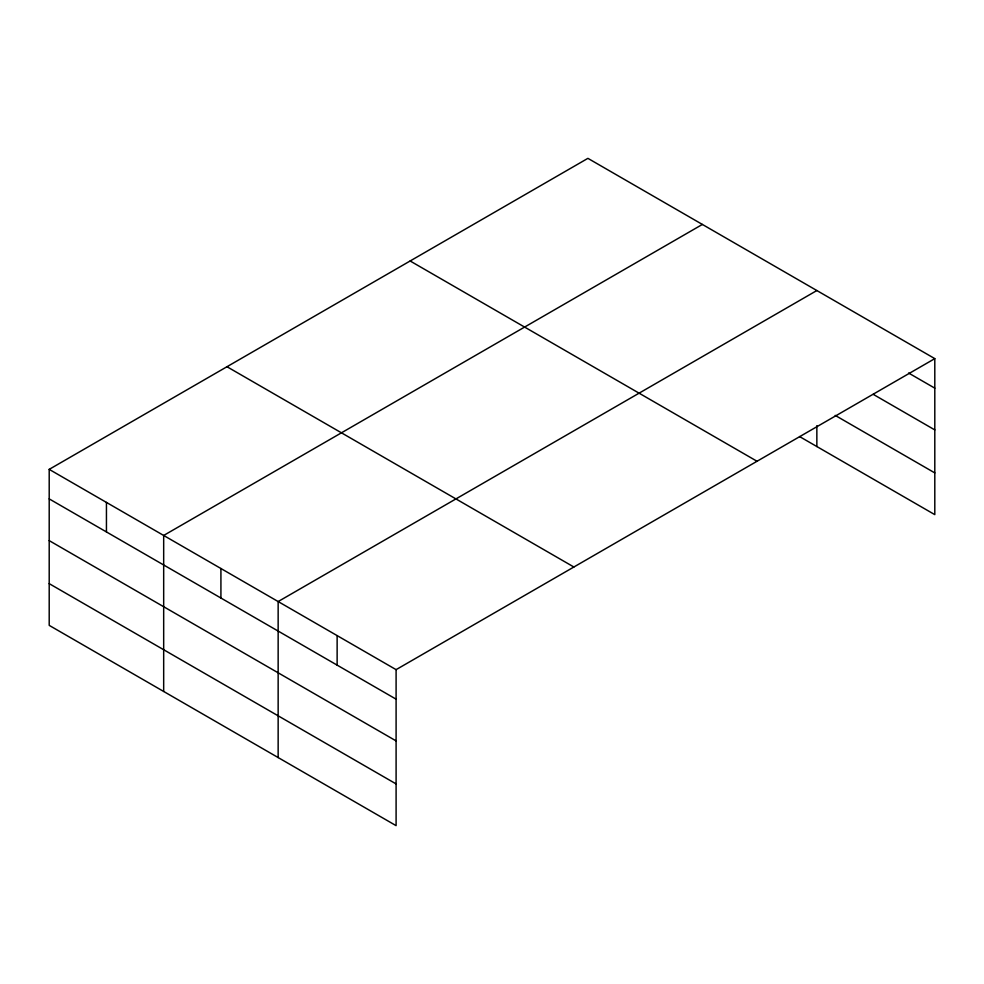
<?xml version="1.0" encoding="UTF-8"?>
<svg xmlns="http://www.w3.org/2000/svg" width="984" height="984" viewBox="0 0 984 984"><rect width="100%" height="100%" fill="white"/><g stroke="black" fill="none" stroke-linecap="round" stroke-linejoin="round"><path stroke-width="1.48" d="M49.2 469.368L396.097 669.649L396.097 825.65L49.2 625.369L49.2 469.368L587.903 158.35L934.8 358.631L934.8 514.632L799.549 436.552M702.379 224.438L163.676 535.456L163.676 691.457M816.855 290.538L278.152 601.556L278.152 757.557M396.097 669.649L934.8 358.631M908.589 373.022L934.8 388.151M873.202 394.326L934.8 429.897M835.207 415.396L934.8 472.898M410.131 260.981L757.028 461.262M226.972 366.724L573.869 567.005M49.2 498.888L396.097 699.169M49.2 540.622L396.097 740.903M49.2 583.635L396.097 783.916M816.855 425.666L816.855 446.539M337.131 635.602L337.131 665.122M220.92 568.506L220.92 598.026M106.444 502.406L106.444 531.938"/></g></svg>
